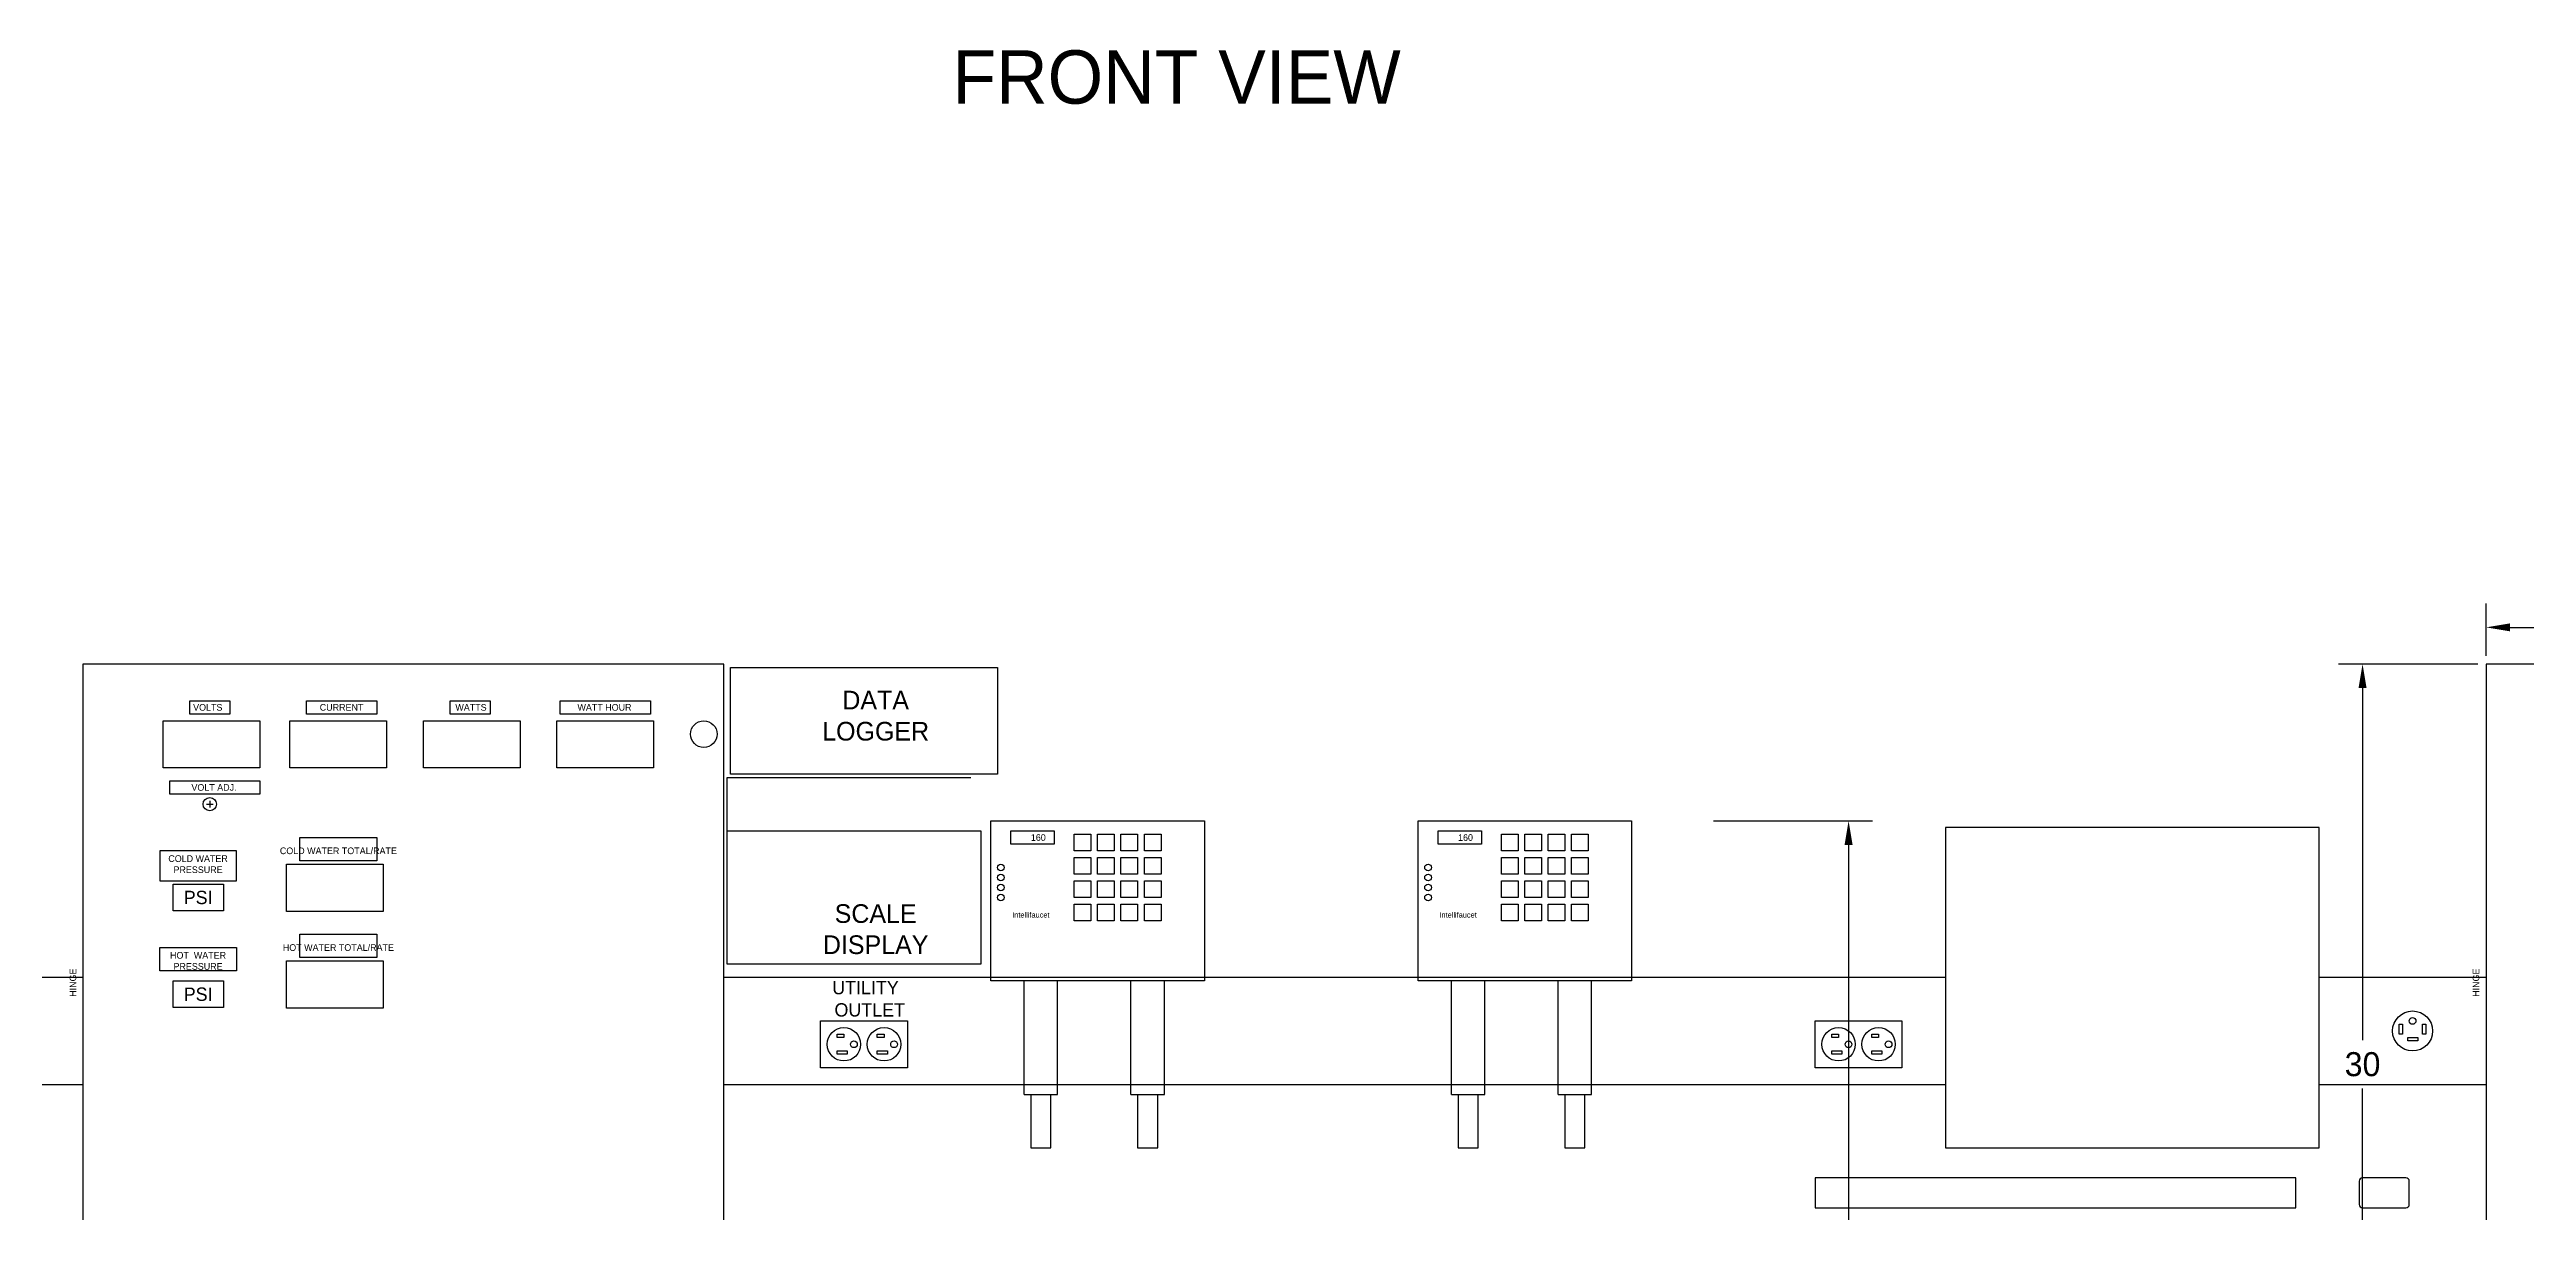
# Model space of a CAD drawing. Header units: inches. Extents: x -336 to 270, y -55 to 410.
# Drawn here: x -33 to 59.8, y 15.1 to 58.7 of the extents above; entities that cross this region are included whole.
import ezdxf
from ezdxf.enums import TextEntityAlignment as Align

# ---------------------------------------------------------------- set-up
doc = ezdxf.new("R2010")
doc.units = ezdxf.units.IN
doc.header["$MEASUREMENT"] = 0
doc.layers.get('0').update_dxf_attribs({"linetype": 'CONTINUOUS'})
doc.layers.get('DEFPOINTS').update_dxf_attribs({"linetype": 'CONTINUOUS'})
for name, color, linetype in [('CABINET', 6, 'CONTINUOUS'), ('ELEC', 1, 'CONTINUOUS'), ('PLUMBING', 3, 'CONTINUOUS'), ('TEXT', 4, 'CONTINUOUS')]:
    doc.layers.add(name, color=color, linetype=linetype)
doc.dimstyles.get("Standard").update_dxf_attribs({"dimtxt": 0.18, "dimasz": 0.18, "dimexe": 0.18, "dimexo": 0.0625, "dimgap": 0.09, "dimtad": 0, "dimtih": 1, "dimtoh": 1, "dimdec": 4, "dimzin": 0, "dimdsep": 46, "dimtxsty": 'Standard', "dimcen": 0.09, "dimadec": 0, "dimazin": 0, "dimtfac": 1, "dimtdec": 4, "dimtofl": 0, "dimtmove": 0, "dimatfit": 3, "dimfxl": 1, "dimtolj": 1, "dimtzin": 0, "dimarcsym": 0})

# ---------------------------------------------------------------- blocks, each defined once
blk = doc.blocks.new('*D7')
at = {"layer": 'CABINET', "color": 0, "lineweight": -2}
for p, q in [((29.313, 29.75), (35.275, 29.75)), ((34.375, 28.85), (34.375, -2.35)), ((34.375, -35.35), (34.375, -4.15)), ((29.438, -36.25), (35.275, -36.25))]:
    blk.add_line(p, q, dxfattribs=at)
at = {"layer": 'CABINET', "color": 0}
for points in [[(34.225, 28.85), (34.525, 28.85), (34.375, 29.75)], [(34.225, -35.35), (34.525, -35.35), (34.375, -36.25)]]:
    blk.add_solid(points, dxfattribs=at)
at = {"layer": 'DEFPOINTS', "color": 0}
for p in [(29, 29.75), (34.375, 29.75), (29.125, -36.25)]:
    blk.add_point(p, dxfattribs=at)
at = {"layer": 'CABINET', "color": 0, "insert": (34.375, -3.25), "char_height": 0.9, "attachment_point": 5}
blk.add_mtext('\\A1;66', dxfattribs=at)
blk = doc.blocks.new('*D11')
at = {"layer": 'CABINET', "color": 0, "lineweight": -2}
for p, q in [((57.9375, 35.625), (52.725, 35.625)), ((53.625, 34.725), (53.625, 21.525)), ((53.625, 6.525), (53.625, 19.725)), ((57.9375, 5.625), (52.725, 5.625))]:
    blk.add_line(p, q, dxfattribs=at)
at = {"layer": 'CABINET', "color": 0}
for points in [[(53.475, 34.725), (53.775, 34.725), (53.625, 35.625)], [(53.475, 6.525), (53.775, 6.525), (53.625, 5.625)]]:
    blk.add_solid(points, dxfattribs=at)
at = {"layer": 'DEFPOINTS', "color": 0}
for p in [(58.25, 35.625), (53.625, 5.625), (58.25, 5.625)]:
    blk.add_point(p, dxfattribs=at)
at = {"layer": 'CABINET', "color": 0, "insert": (53.625, 20.625), "char_height": 0.9, "attachment_point": 5}
blk.add_mtext('\\A1;30', dxfattribs=at)
blk = doc.blocks.new('*D12')
at = {"layer": 'CABINET', "color": 0, "lineweight": -2}
for p, q in [((58.25, 35.9375), (58.25, 37.9)), ((82.25, 35.9375), (82.25, 37.9)), ((59.15, 37), (69.05, 37)), ((81.35, 37), (71.45, 37))]:
    blk.add_line(p, q, dxfattribs=at)
at = {"layer": 'CABINET', "color": 0}
for points in [[(59.15, 37.15), (59.15, 36.85), (58.25, 37)], [(81.35, 37.15), (81.35, 36.85), (82.25, 37)]]:
    blk.add_solid(points, dxfattribs=at)
at = {"layer": 'DEFPOINTS', "color": 0}
for p in [(82.25, 37), (58.25, 35.625), (82.25, 35.625)]:
    blk.add_point(p, dxfattribs=at)
at = {"layer": 'CABINET', "color": 0, "insert": (70.25, 37), "char_height": 0.9, "attachment_point": 5}
blk.add_mtext('\\A1;24', dxfattribs=at)

msp = doc.modelspace()

# ---------------------------------------------------------------- linework, layer by layer
for p, q in [((-28.75, 33.5), (-25.13, 33.5)), ((-28.75, 31.73), (-28.75, 33.5)), ((-25.13, 33.5), (-25.13, 31.73)), ((-24, 33.5), (-20.38, 33.5)), ((-24, 31.73), (-24, 33.5)), ((-20.38, 33.5), (-20.38, 31.73)), ((-19, 33.5), (-15.38, 33.5)), ((-19, 31.73), (-19, 33.5)), ((-15.38, 33.5), (-15.38, 31.73)), ((-14, 33.5), (-10.38, 33.5)), ((-14, 31.73), (-14, 33.5)), ((-10.38, 33.5), (-10.38, 31.73)), ((-25.13, 31.73), (-28.75, 31.73)), ((-20.38, 31.73), (-24, 31.73)), ((-15.38, 31.73), (-19, 31.73)), ((-10.38, 31.73), (-14, 31.73)), ((-27.125, 30.375), (-26.875, 30.375)), ((-27, 30.5), (-27, 30.25)), ((-24.125, 28.125), (-20.505, 28.125)), ((-24.125, 26.355), (-24.125, 28.125)), ((-20.505, 28.125), (-20.505, 26.355)), ((-28.375, 27.375), (-26.485, 27.375)), ((-28.375, 26.375), (-28.375, 27.375)), ((-26.485, 27.375), (-26.485, 26.375)), ((-26.485, 26.375), (-28.375, 26.375)), ((-20.505, 26.355), (-24.125, 26.355)), ((-24.125, 24.5), (-20.505, 24.5)), ((-24.125, 22.73), (-24.125, 24.5)), ((-20.505, 24.5), (-20.505, 22.73)), ((-28.375, 23.75), (-26.485, 23.75)), ((-28.375, 22.75), (-28.375, 23.75)), ((-26.485, 23.75), (-26.485, 22.75)), ((-26.485, 22.75), (-28.375, 22.75)), ((-20.505, 22.73), (-24.125, 22.73))]:
    msp.add_line(p, q)
for points in [[(-27.75, 34.25), (-26.25, 34.25), (-26.25, 33.75), (-27.75, 33.75)], [(-23.375, 34.25), (-20.75, 34.25), (-20.75, 33.75), (-23.375, 33.75)], [(-18, 34.25), (-16.5, 34.25), (-16.5, 33.75), (-18, 33.75)], [(-13.875, 34.25), (-10.5, 34.25), (-10.5, 33.75), (-13.875, 33.75)], [(-28.5, 31.25), (-25.125, 31.25), (-25.125, 30.75), (-28.5, 30.75)], [(-23.625, 29.125), (-20.75, 29.125), (-20.75, 28.25), (-23.625, 28.25)], [(-28.875, 27.5), (-26, 27.5), (-26, 28.625), (-28.875, 28.625)], [(-23.625, 25.5), (-20.75, 25.5), (-20.75, 24.625), (-23.625, 24.625)], [(-28.875, 25), (-26, 25), (-26, 24.125), (-28.875, 24.125)]]:
    msp.add_lwpolyline(points, close=True)
for centre, radius in [((-8.5, 33), 0.5), ((-27, 30.375), 0.25)]:
    msp.add_circle(centre, radius)
at = {"layer": 'CABINET'}
for p, q in [((-7.75, 35.625), (-31.75, 35.625)), ((-31.75, 35.625), (-31.75, 5.625)), ((-7.75, 5.625), (-7.75, 35.625)), ((82.25, 35.625), (58.25, 35.625)), ((58.25, 35.625), (58.25, 5.625)), ((-7.625, 28.5), (-7.625, 31.375)), ((-7.625, 31.375), (1.5, 31.375))]:
    msp.add_line(p, q, dxfattribs=at)
for points in [[(-7.5, 35.5), (2.5, 35.5), (2.5, 31.5), (-7.5, 31.5)], [(-7.625, 29.375), (1.875, 29.375), (1.875, 24.375), (-7.625, 24.375)], [(38, 17.5), (52, 17.5), (52, 29.5), (38, 29.5)], [(33.125, 15.25), (51.125, 15.25), (51.125, 16.375), (33.125, 16.375)]]:
    msp.add_lwpolyline(points, close=True, dxfattribs=at)
msp.add_lwpolyline([(53.625, 15.25), (55.25, 15.25, 0.4142136), (55.375, 15.375), (55.375, 16.25, 0.4142136), (55.25, 16.375), (53.625, 16.375, 0.4142136), (53.5, 16.25), (53.5, 15.375, 0.4142136)], format="xyb", close=True, dxfattribs=at)
at = {"layer": 'ELEC'}
for points in [[(-31.75, 23.875), (-40, 23.875)], [(38, 23.875), (-7.75, 23.875)], [(58.25, 23.875), (52, 23.875)], [(-40, 19.875), (-31.75, 19.875)], [(-7.75, 19.875), (38, 19.875)], [(52, 19.875), (58.25, 19.875)]]:
    msp.add_lwpolyline(points, dxfattribs=at)
for points in [[(-4.125, 22.25), (-0.875, 22.25), (-0.875, 20.5), (-4.125, 20.5)], [(-3.5, 21.625), (-3.5, 21.75), (-3.25, 21.75), (-3.25, 21.625)], [(-2, 21.625), (-2, 21.75), (-1.75, 21.75), (-1.75, 21.625)], [(33.125, 22.25), (36.375, 22.25), (36.375, 20.5), (33.125, 20.5)], [(33.75, 21.625), (33.75, 21.75), (34, 21.75), (34, 21.625)], [(35.25, 21.625), (35.25, 21.75), (35.5, 21.75), (35.5, 21.625)], [(55, 22.125), (55.125, 22.125), (55.125, 21.75), (55, 21.75)], [(55.3174, 21.625), (55.6924, 21.625), (55.6924, 21.5), (55.3174, 21.5)], [(55.875, 22.125), (56, 22.125), (56, 21.75), (55.875, 21.75)], [(-3.5, 21), (-3.5, 21.125), (-3.125, 21.125), (-3.125, 21)], [(-2, 21), (-2, 21.125), (-1.625, 21.125), (-1.625, 21)], [(33.75, 21), (33.75, 21.125), (34.125, 21.125), (34.125, 21)], [(35.25, 21), (35.25, 21.125), (35.625, 21.125), (35.625, 21)]]:
    msp.add_lwpolyline(points, close=True, dxfattribs=at)
for centre, radius in [((55.5, 21.875), 0.75), ((55.5, 22.25), 0.125), ((-3.25, 21.375), 0.625), ((-2.875, 21.375), 0.125), ((-1.75, 21.375), 0.625), ((-1.375, 21.375), 0.125), ((34, 21.375), 0.625), ((34.375, 21.375), 0.125), ((35.5, 21.375), 0.625), ((35.875, 21.375), 0.125)]:
    msp.add_circle(centre, radius, dxfattribs=at)
at = {"layer": 'PLUMBING'}
for p, q in [((3.5, 19.5), (3.5, 23.75)), ((4.75, 19.5), (4.75, 23.75)), ((7.5, 19.5), (7.5, 23.75)), ((8.75, 19.5), (8.75, 23.75)), ((19.5, 19.5), (19.5, 23.75)), ((20.75, 19.5), (20.75, 23.75)), ((23.5, 19.5), (23.5, 23.75)), ((24.75, 19.5), (24.75, 23.75)), ((3.5, 19.5), (4.75, 19.5)), ((3.75, 19.5), (3.75, 17.5)), ((4.5, 17.5), (4.5, 19.5)), ((7.5, 19.5), (8.75, 19.5)), ((7.75, 19.5), (7.75, 17.5)), ((8.5, 17.5), (8.5, 19.5)), ((19.5, 19.5), (20.75, 19.5)), ((19.75, 19.5), (19.75, 17.5)), ((20.5, 17.5), (20.5, 19.5)), ((23.5, 19.5), (24.75, 19.5)), ((23.75, 19.5), (23.75, 17.5)), ((24.5, 17.5), (24.5, 19.5)), ((3.75, 17.5), (4.5, 17.5)), ((7.75, 17.5), (8.5, 17.5)), ((19.75, 17.5), (20.5, 17.5)), ((23.75, 17.5), (24.5, 17.5))]:
    msp.add_line(p, q, dxfattribs=at)
for points in [[(2.25, 29.75), (10.25, 29.75), (10.25, 23.75), (2.25, 23.75)], [(18.25, 29.75), (26.25, 29.75), (26.25, 23.75), (18.25, 23.75)], [(3, 29.375), (4.625, 29.375), (4.625, 28.875), (3, 28.875)], [(5.375, 29.25), (6, 29.25), (6, 28.625), (5.375, 28.625)], [(6.25, 29.25), (6.875, 29.25), (6.875, 28.625), (6.25, 28.625)], [(7.125, 29.25), (7.75, 29.25), (7.75, 28.625), (7.125, 28.625)], [(8, 29.25), (8.625, 29.25), (8.625, 28.625), (8, 28.625)], [(19, 29.375), (20.625, 29.375), (20.625, 28.875), (19, 28.875)], [(21.375, 29.25), (22, 29.25), (22, 28.625), (21.375, 28.625)], [(22.25, 29.25), (22.875, 29.25), (22.875, 28.625), (22.25, 28.625)], [(23.125, 29.25), (23.75, 29.25), (23.75, 28.625), (23.125, 28.625)], [(24, 29.25), (24.625, 29.25), (24.625, 28.625), (24, 28.625)], [(5.375, 28.375), (6, 28.375), (6, 27.75), (5.375, 27.75)], [(6.25, 28.375), (6.875, 28.375), (6.875, 27.75), (6.25, 27.75)], [(7.125, 28.375), (7.75, 28.375), (7.75, 27.75), (7.125, 27.75)], [(8, 28.375), (8.625, 28.375), (8.625, 27.75), (8, 27.75)], [(21.375, 28.375), (22, 28.375), (22, 27.75), (21.375, 27.75)], [(22.25, 28.375), (22.875, 28.375), (22.875, 27.75), (22.25, 27.75)], [(23.125, 28.375), (23.75, 28.375), (23.75, 27.75), (23.125, 27.75)], [(24, 28.375), (24.625, 28.375), (24.625, 27.75), (24, 27.75)], [(5.375, 27.5), (6, 27.5), (6, 26.875), (5.375, 26.875)], [(6.25, 27.5), (6.875, 27.5), (6.875, 26.875), (6.25, 26.875)], [(7.125, 27.5), (7.75, 27.5), (7.75, 26.875), (7.125, 26.875)], [(8, 27.5), (8.625, 27.5), (8.625, 26.875), (8, 26.875)], [(21.375, 27.5), (22, 27.5), (22, 26.875), (21.375, 26.875)], [(22.25, 27.5), (22.875, 27.5), (22.875, 26.875), (22.25, 26.875)], [(23.125, 27.5), (23.75, 27.5), (23.75, 26.875), (23.125, 26.875)], [(24, 27.5), (24.625, 27.5), (24.625, 26.875), (24, 26.875)], [(5.375, 26.625), (6, 26.625), (6, 26), (5.375, 26)], [(6.25, 26.625), (6.875, 26.625), (6.875, 26), (6.25, 26)], [(7.125, 26.625), (7.75, 26.625), (7.75, 26), (7.125, 26)], [(8, 26.625), (8.625, 26.625), (8.625, 26), (8, 26)], [(21.375, 26.625), (22, 26.625), (22, 26), (21.375, 26)], [(22.25, 26.625), (22.875, 26.625), (22.875, 26), (22.25, 26)], [(23.125, 26.625), (23.75, 26.625), (23.75, 26), (23.125, 26)], [(24, 26.625), (24.625, 26.625), (24.625, 26), (24, 26)]]:
    msp.add_lwpolyline(points, close=True, dxfattribs=at)
for centre in [(2.625, 28), (18.625, 28), (2.625, 27.625), (2.625, 27.25), (2.625, 26.875), (18.625, 27.625), (18.625, 27.25), (18.625, 26.875)]:
    msp.add_circle(centre, 0.125, dxfattribs=at)

# ---------------------------------------------------------------- texts
for s, insert, char_height, width, attachment_point in [('VOLTS', (-27.625, 34), 0.25, 2.369388, 4), ('CURRENT', (-22.0653, 34), 0.25, 2.369388, 5), ('WATTS', (-17.2183, 34), 0.25, 3.313309, 5), ('WATT HOUR', (-12.2183, 34), 0.25, 3.313309, 5), ('VOLT ADJ.', (-26.8433, 31), 0.25, 3.313309, 5), ('COLD WATER TOTAL/RATE', (-22.1847, 28.625), 0.25, 4.380552, 5), ('COLD WATER PRESSURE', (-27.4403, 28.125), 0.25, 2.948409, 5), ('PSI', (-27.4375, 26.875), 0.5, 1.875, 5), ('HOT WATER TOTAL/RATE', (-22.1847, 25), 0.25, 4.380552, 5), ('HOT  WATER PRESSURE', (-27.4403, 24.5), 0.25, 3.180017, 5), ('PSI', (-27.4375, 23.25), 0.5, 1.875, 5)]:
    msp.add_mtext(s, dxfattribs=dict(insert=insert, char_height=char_height, width=width, attachment_point=attachment_point))
at = {"char_height": 0.25, "width": 2.369388, "attachment_point": 5, "rotation": 90}
for insert in [(-32.125, 23.6847), (57.875, 23.6847)]:
    msp.add_mtext('HINGE', dxfattribs=dict(at, insert=insert))
at = {"layer": 'CABINET', "char_height": 0.7, "width": 19.625, "attachment_point": 2}
for s, insert in [('DATA\\PLOGGER', (-2.0625, 34.625)), ('SCALE\\PDISPLAY', (-2.0625, 26.625))]:
    msp.add_mtext(s, dxfattribs=dict(at, insert=insert))
at = {"layer": 'ELEC', "insert": (-4.75, 23.75), "char_height": 0.5, "attachment_point": 1}
msp.add_mtext_dynamic_manual_height_columns('\\pi1.0625;UTILITY \\P\\pi1.1458;OUTLET', width=5.125, gutter_width=2.5, heights=[0], dxfattribs=at)
at = {"layer": 'PLUMBING'}
for p in [(3.75, 29), (19.75, 29)]:
    msp.add_text('160', height=0.25, dxfattribs=at).set_placement(p)
for p in [(3.75, 26.125), (19.75, 26.125)]:
    msp.add_text('Intellifaucet', height=0.2, dxfattribs=at).set_placement(p, align=Align.CENTER)
at = {"layer": 'TEXT', "insert": (-17.875, 58.625), "char_height": 2, "attachment_point": 1}
msp.add_mtext_dynamic_manual_height_columns('\\pi18.688;FRONT VIEW', width=57.375, gutter_width=2.5, heights=[0], dxfattribs=at)

# ---------------------------------------------------------------- dimensions: what is measured, and where the dimension line sits
at = {"layer": 'CABINET'}
dim = msp.add_linear_dim(base=(82.25, 37), p1=(58.25, 35.625), p2=(82.25, 35.625), dimstyle='Standard', override={"dimscale": 5, "dimdec": 3, "dimlunit": 5, "dimtdec": 3, "dimfrac": 2}, dxfattribs=at)
dim.commit()
dim.dimension.update_dxf_attribs({"geometry": '*D12', "text_midpoint": (70.25, 37)})
for base, p1, p2, picture, middle in [((53.625, 5.625), (58.25, 35.625), (58.25, 5.625), '*D11', (53.625, 20.625)), ((34.375, 29.75), (29.125, -36.25), (29, 29.75), '*D7', (34.375, -3.25))]:
    dim = msp.add_linear_dim(base=base, p1=p1, p2=p2, angle=90, dimstyle='Standard', override={"dimscale": 5, "dimdec": 3, "dimlunit": 5, "dimtdec": 3, "dimfrac": 2}, dxfattribs=at)
    dim.commit()
    dim.dimension.update_dxf_attribs({"geometry": picture, "text_midpoint": middle})

doc.saveas('drawing.dxf')
